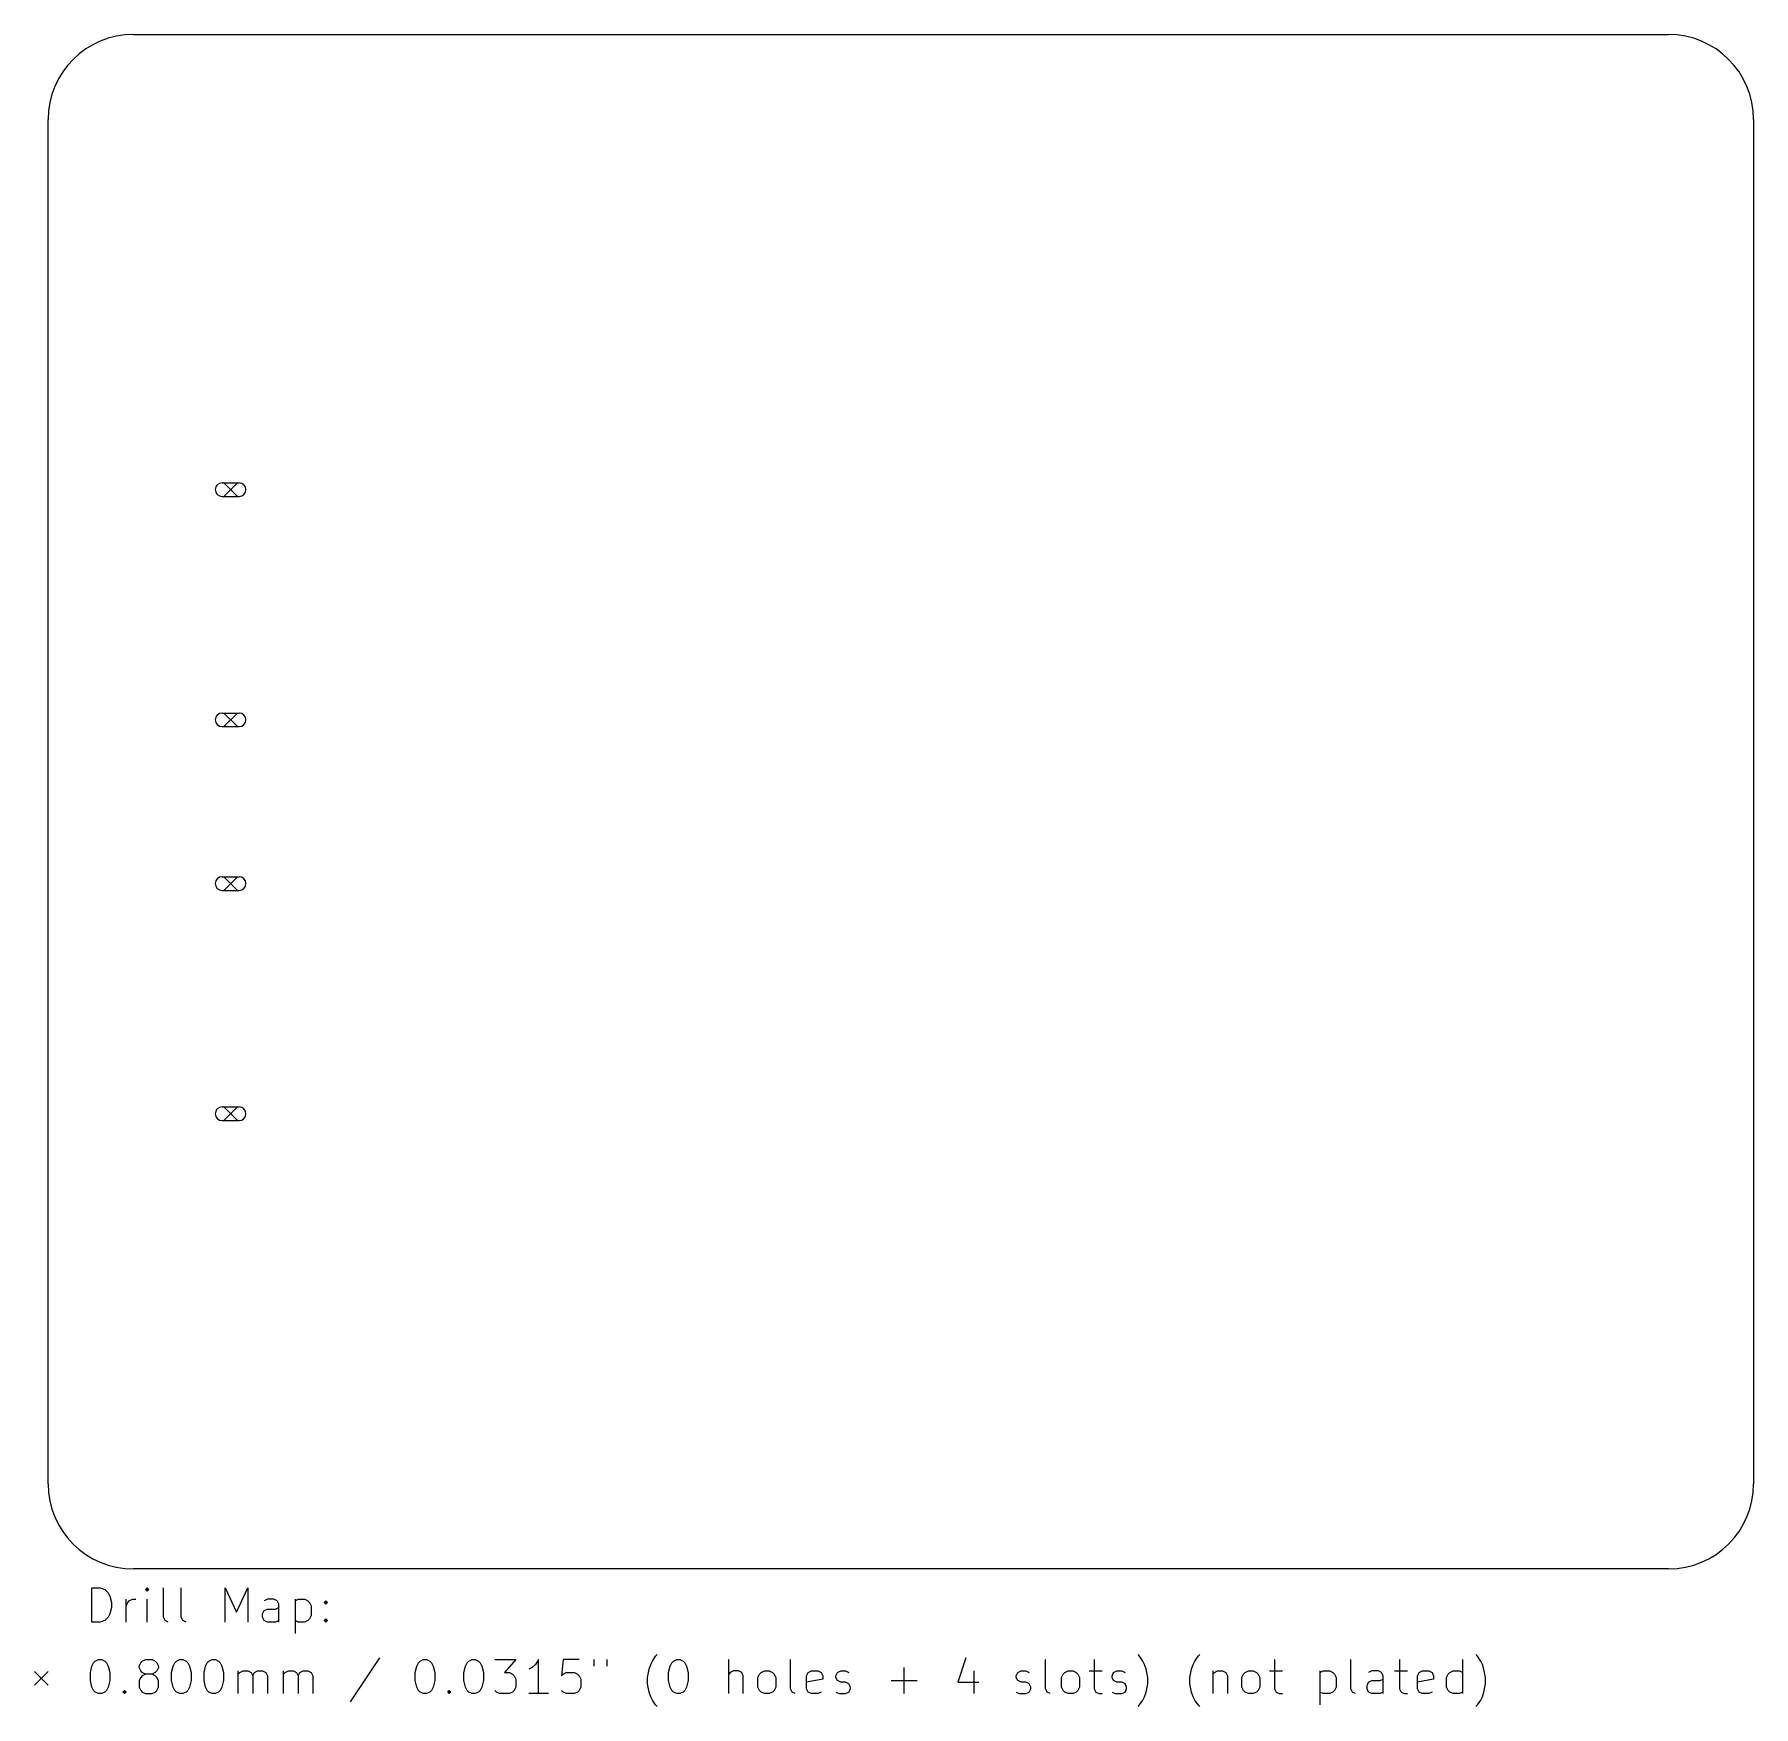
# Model space of a CAD drawing. Extents: x -1 to 100, y -8 to 90.
import ezdxf

# ---------------------------------------------------------------- set-up
doc = ezdxf.new("R2010")
doc.units = 0
doc.layers.add('BLACK', color=7, linetype='CONTINUOUS')

msp = doc.modelspace()

# ---------------------------------------------------------------- linework, layer by layer
at = {"layer": 'BLACK', "linetype": 'CONTINUOUS'}
for p, q in [((5, 90), (95, 90)), ((0, 5), (0, 85)), ((100, 85), (100, 5)), ((10.2, 63.7), (11.2, 63.7)), ((10.3, 63.7), (11.1, 62.9)), ((11.1, 63.7), (10.3, 62.9)), ((10.2, 62.9), (11.2, 62.9)), ((10.2, 50.2), (11.2, 50.2)), ((10.2, 49.4), (11.2, 49.4)), ((10.3, 50.2), (11.1, 49.4)), ((11.1, 50.2), (10.3, 49.4)), ((10.2, 40.6), (11.2, 40.6)), ((10.3, 40.6), (11.1, 39.8)), ((11.1, 40.6), (10.3, 39.8)), ((10.2, 39.8), (11.2, 39.8)), ((10.2, 27.1), (11.2, 27.1)), ((10.2, 26.3), (11.2, 26.3)), ((10.3, 27.1), (11.1, 26.3)), ((11.1, 27.1), (10.3, 26.3)), ((95, 0), (5, 0)), ((2.57119, -3.10976), (2.57119, -1.10976)), ((2.57119, -1.10976), (3.04738, -1.10976)), ((3.04738, -1.10976), (3.33309, -1.205)), ((3.33309, -1.205), (3.52357, -1.39548)), ((3.52357, -1.39548), (3.61881, -1.58595)), ((3.61881, -1.58595), (3.71405, -1.9669)), ((3.71405, -1.9669), (3.71405, -2.25262)), ((4.57119, -3.10976), (4.57119, -1.77643)), ((4.57119, -2.15738), (4.66643, -1.9669)), ((4.66643, -1.9669), (4.76167, -1.87167)), ((4.76167, -1.87167), (4.95214, -1.77643)), ((4.95214, -1.77643), (5.14262, -1.77643)), ((5.80929, -1.10976), (5.71405, -1.205)), ((5.71405, -1.205), (5.80929, -1.30024)), ((5.90452, -1.205), (5.80929, -1.10976)), ((5.80929, -1.10976), (5.80929, -1.30024)), ((5.80929, -1.30024), (5.90452, -1.205)), ((5.80929, -3.10976), (5.80929, -1.77643)), ((6.76167, -2.82405), (6.76167, -1.10976)), ((7.80929, -2.82405), (7.80929, -1.10976)), ((10.3807, -3.10976), (10.3807, -1.10976)), ((10.3807, -1.10976), (11.0474, -2.53833)), ((11.0474, -2.53833), (11.714, -1.10976)), ((11.714, -1.10976), (11.714, -3.10976)), ((12.8569, -1.77643), (12.6664, -1.87167)), ((13.2379, -1.77643), (12.8569, -1.77643)), ((13.4283, -1.87167), (13.2379, -1.77643)), ((13.5236, -2.06214), (13.4283, -1.87167)), ((14.476, -1.77643), (14.476, -3.77643)), ((14.476, -1.87167), (14.6664, -1.77643)), ((14.6664, -1.77643), (15.0474, -1.77643)), ((15.0474, -1.77643), (15.2379, -1.87167)), ((15.2379, -1.87167), (15.3331, -1.9669)), ((15.3331, -1.9669), (15.4283, -2.15738)), ((16.1902, -1.9669), (16.2855, -1.87167)), ((16.2855, -2.06214), (16.1902, -1.9669)), ((16.2855, -1.87167), (16.3807, -1.9669)), ((16.2855, -1.87167), (16.2855, -2.06214)), ((16.3807, -1.9669), (16.2855, -2.06214)), ((3.33309, -3.01452), (3.04738, -3.10976)), ((3.52357, -2.82405), (3.33309, -3.01452)), ((3.61881, -2.63357), (3.52357, -2.82405)), ((3.71405, -2.25262), (3.61881, -2.63357)), ((6.8569, -3.01452), (6.76167, -2.82405)), ((7.04738, -3.10976), (6.8569, -3.01452)), ((7.90452, -3.01452), (7.80929, -2.82405)), ((8.095, -3.10976), (7.90452, -3.01452)), ((12.5712, -2.63357), (12.6664, -2.4431)), ((12.5712, -2.82405), (12.5712, -2.63357)), ((12.6664, -3.01452), (12.5712, -2.82405)), ((12.6664, -2.4431), (12.8569, -2.34786)), ((12.8569, -3.10976), (12.6664, -3.01452)), ((12.8569, -2.34786), (13.3331, -2.34786)), ((13.3331, -2.34786), (13.5236, -2.25262)), ((13.5236, -3.01452), (13.3331, -3.10976)), ((13.5236, -3.10976), (13.5236, -2.06214)), ((14.6664, -3.10976), (14.476, -3.01452)), ((15.2379, -3.01452), (15.0474, -3.10976)), ((15.3331, -2.91928), (15.2379, -3.01452)), ((15.4283, -2.72881), (15.3331, -2.91928)), ((15.4283, -2.15738), (15.4283, -2.72881)), ((16.1902, -3.01452), (16.2855, -2.91928)), ((16.2855, -3.10976), (16.1902, -3.01452)), ((16.2855, -2.91928), (16.3807, -3.01452)), ((16.2855, -2.91928), (16.2855, -3.10976)), ((16.3807, -3.01452), (16.2855, -3.10976)), ((3.04738, -3.10976), (2.57119, -3.10976)), ((13.3331, -3.10976), (12.8569, -3.10976)), ((15.0474, -3.10976), (14.6664, -3.10976)), ((35.6188, -5.11928), (35.714, -5.02405)), ((63.9998, -5.11928), (63.9045, -5.02405)), ((67.4283, -5.11928), (67.5236, -5.02405)), ((83.8093, -5.11928), (83.714, -5.02405)), ((-0.805, -6.005), (-0.005, -6.805)), ((-0.005, -6.005), (-0.805, -6.805)), ((2.47595, -6.07167), (2.57119, -5.69071)), ((2.57119, -5.69071), (2.66643, -5.50024)), ((2.66643, -5.50024), (2.76167, -5.405)), ((2.76167, -5.405), (2.95214, -5.30976)), ((2.95214, -5.30976), (3.14262, -5.30976)), ((3.14262, -5.30976), (3.33309, -5.405)), ((3.33309, -5.405), (3.42833, -5.50024)), ((3.42833, -5.50024), (3.52357, -5.69071)), ((3.52357, -5.69071), (3.61881, -6.07167)), ((5.3331, -5.69071), (5.42833, -5.50024)), ((5.3331, -5.78595), (5.3331, -5.69071)), ((5.42833, -5.97643), (5.3331, -5.78595)), ((5.42833, -5.50024), (5.52357, -5.405)), ((5.52357, -6.07167), (5.42833, -5.97643)), ((5.52357, -5.405), (5.71405, -5.30976)), ((5.71405, -5.30976), (6.095, -5.30976)), ((6.095, -5.30976), (6.28548, -5.405)), ((6.28548, -5.405), (6.38071, -5.50024)), ((6.38071, -5.97643), (6.28548, -6.07167)), ((6.38071, -5.50024), (6.47595, -5.69071)), ((6.47595, -5.78595), (6.38071, -5.97643)), ((6.47595, -5.69071), (6.47595, -5.78595)), ((7.23786, -6.07167), (7.33309, -5.69071)), ((7.33309, -5.69071), (7.42833, -5.50024)), ((7.42833, -5.50024), (7.52357, -5.405)), ((7.52357, -5.405), (7.71405, -5.30976)), ((7.71405, -5.30976), (7.90452, -5.30976)), ((7.90452, -5.30976), (8.095, -5.405)), ((8.095, -5.405), (8.19024, -5.50024)), ((8.19024, -5.50024), (8.28548, -5.69071)), ((8.28548, -5.69071), (8.38071, -6.07167)), ((9.14262, -6.07167), (9.23786, -5.69071)), ((9.23786, -5.69071), (9.3331, -5.50024)), ((9.3331, -5.50024), (9.42833, -5.405)), ((9.42833, -5.405), (9.61881, -5.30976)), ((9.61881, -5.30976), (9.80928, -5.30976)), ((9.80928, -5.30976), (9.99976, -5.405)), ((9.99976, -5.405), (10.095, -5.50024)), ((10.095, -5.50024), (10.1902, -5.69071)), ((10.1902, -5.69071), (10.2855, -6.07167)), ((11.1426, -7.30976), (11.1426, -5.97643)), ((11.2379, -6.07167), (11.4283, -5.97643)), ((11.4283, -5.97643), (11.714, -5.97643)), ((11.714, -5.97643), (11.9045, -6.07167)), ((12.095, -6.07167), (12.2855, -5.97643)), ((12.2855, -5.97643), (12.5712, -5.97643)), ((12.5712, -5.97643), (12.7617, -6.07167)), ((13.8093, -7.30976), (13.8093, -5.97643)), ((13.9045, -6.07167), (14.095, -5.97643)), ((14.095, -5.97643), (14.3807, -5.97643)), ((14.3807, -5.97643), (14.5712, -6.07167)), ((14.7617, -6.07167), (14.9521, -5.97643)), ((14.9521, -5.97643), (15.2379, -5.97643)), ((15.2379, -5.97643), (15.4283, -6.07167)), ((19.4283, -5.21452), (17.714, -7.78595)), ((21.5236, -6.07167), (21.6188, -5.69071)), ((21.6188, -5.69071), (21.714, -5.50024)), ((21.714, -5.50024), (21.8093, -5.405)), ((21.8093, -5.405), (21.9998, -5.30976)), ((21.9998, -5.30976), (22.1902, -5.30976)), ((22.1902, -5.30976), (22.3807, -5.405)), ((22.3807, -5.405), (22.476, -5.50024)), ((22.476, -5.50024), (22.5712, -5.69071)), ((22.5712, -5.69071), (22.6664, -6.07167)), ((24.3807, -6.07167), (24.476, -5.69071)), ((24.476, -5.69071), (24.5712, -5.50024)), ((24.5712, -5.50024), (24.6664, -5.405)), ((24.6664, -5.405), (24.8569, -5.30976)), ((24.8569, -5.30976), (25.0474, -5.30976)), ((25.0474, -5.30976), (25.2379, -5.405)), ((25.2379, -5.405), (25.3331, -5.50024)), ((25.3331, -5.50024), (25.4283, -5.69071)), ((25.4283, -5.69071), (25.5236, -6.07167)), ((26.1902, -5.30976), (27.4283, -5.30976)), ((27.4283, -5.30976), (26.7617, -6.07167)), ((28.3807, -5.78595), (28.1902, -5.88119)), ((28.5712, -5.59548), (28.3807, -5.78595)), ((28.7617, -5.30976), (28.5712, -5.59548)), ((28.7617, -7.30976), (28.7617, -5.30976)), ((30.1902, -5.30976), (30.095, -6.26214)), ((31.1426, -5.30976), (30.1902, -5.30976)), ((31.9998, -5.30976), (31.9998, -5.69071)), ((32.7617, -5.30976), (32.7617, -5.69071)), ((35.1426, -6.35738), (35.2379, -5.88119)), ((35.2379, -5.88119), (35.3331, -5.59548)), ((35.3331, -5.59548), (35.4283, -5.405)), ((35.4283, -5.405), (35.6188, -5.11928)), ((36.3807, -6.07167), (36.476, -5.69071)), ((36.476, -5.69071), (36.5712, -5.50024)), ((36.5712, -5.50024), (36.6664, -5.405)), ((36.6664, -5.405), (36.8569, -5.30976)), ((36.8569, -5.30976), (37.0474, -5.30976)), ((37.0474, -5.30976), (37.2379, -5.405)), ((37.2379, -5.405), (37.3331, -5.50024)), ((37.3331, -5.50024), (37.4283, -5.69071)), ((37.4283, -5.69071), (37.5236, -6.07167)), ((39.9045, -7.30976), (39.9045, -5.30976)), ((40.1902, -5.97643), (39.9998, -6.07167)), ((40.476, -5.97643), (40.1902, -5.97643)), ((40.6664, -6.07167), (40.476, -5.97643)), ((41.8093, -6.07167), (41.9998, -5.97643)), ((41.9998, -5.97643), (42.2855, -5.97643)), ((42.2855, -5.97643), (42.476, -6.07167)), ((43.5236, -7.02405), (43.5236, -5.30976)), ((44.5712, -6.07167), (44.7617, -5.97643)), ((44.7617, -5.97643), (45.1426, -5.97643)), ((45.1426, -5.97643), (45.3331, -6.07167)), ((46.2855, -6.07167), (46.476, -5.97643)), ((46.476, -5.97643), (46.7617, -5.97643)), ((46.7617, -5.97643), (46.9521, -6.07167)), ((50.1902, -7.30976), (50.1902, -5.78595)), ((53.8093, -5.21452), (53.3331, -6.64309)), ((54.2855, -5.97643), (54.2855, -7.30976)), ((56.8569, -6.07167), (57.0474, -5.97643)), ((57.0474, -5.97643), (57.3331, -5.97643)), ((57.3331, -5.97643), (57.5236, -6.07167)), ((58.476, -7.02405), (58.476, -5.30976)), ((59.6188, -6.07167), (59.8093, -5.97643)), ((59.8093, -5.97643), (60.095, -5.97643)), ((60.095, -5.97643), (60.2855, -6.07167)), ((61.0474, -5.97643), (61.8093, -5.97643)), ((61.3331, -5.30976), (61.3331, -7.02405)), ((62.476, -6.07167), (62.6664, -5.97643)), ((62.6664, -5.97643), (62.9521, -5.97643)), ((62.9521, -5.97643), (63.1426, -6.07167)), ((64.1902, -5.405), (63.9998, -5.11928)), ((64.2855, -5.59548), (64.1902, -5.405)), ((64.3807, -5.88119), (64.2855, -5.59548)), ((64.476, -6.35738), (64.3807, -5.88119)), ((66.9521, -6.35738), (67.0474, -5.88119)), ((67.0474, -5.88119), (67.1426, -5.59548)), ((67.1426, -5.59548), (67.2379, -5.405)), ((67.2379, -5.405), (67.4283, -5.11928)), ((68.2855, -5.97643), (68.2855, -7.30976)), ((68.3807, -6.07167), (68.5712, -5.97643)), ((68.5712, -5.97643), (68.8569, -5.97643)), ((68.8569, -5.97643), (69.0474, -6.07167)), ((70.1902, -6.07167), (70.3807, -5.97643)), ((70.3807, -5.97643), (70.6664, -5.97643)), ((70.6664, -5.97643), (70.8569, -6.07167)), ((71.6188, -5.97643), (72.3807, -5.97643)), ((71.9045, -5.30976), (71.9045, -7.02405)), ((74.5712, -5.97643), (74.5712, -7.97643)), ((74.5712, -6.07167), (74.7617, -5.97643)), ((74.7617, -5.97643), (75.1426, -5.97643)), ((75.1426, -5.97643), (75.3331, -6.07167)), ((76.3807, -7.02405), (76.3807, -5.30976)), ((77.6188, -5.97643), (77.4283, -6.07167)), ((77.9998, -5.97643), (77.6188, -5.97643)), ((78.1902, -6.07167), (77.9998, -5.97643)), ((78.9521, -5.97643), (79.714, -5.97643)), ((79.2379, -5.30976), (79.2379, -7.02405)), ((80.3807, -6.07167), (80.5712, -5.97643)), ((80.5712, -5.97643), (80.9521, -5.97643)), ((80.9521, -5.97643), (81.1426, -6.07167)), ((82.1902, -6.07167), (82.3807, -5.97643)), ((82.3807, -5.97643), (82.7617, -5.97643)), ((82.7617, -5.97643), (82.9521, -6.07167)), ((82.9521, -7.30976), (82.9521, -5.30976)), ((83.9998, -5.405), (83.8093, -5.11928)), ((84.095, -5.59548), (83.9998, -5.405)), ((84.1902, -5.88119), (84.095, -5.59548)), ((84.2855, -6.35738), (84.1902, -5.88119)), ((2.47595, -6.54786), (2.47595, -6.07167)), ((2.57119, -6.92881), (2.47595, -6.54786)), ((2.66643, -7.11928), (2.57119, -6.92881)), ((3.52357, -6.92881), (3.42833, -7.11928)), ((3.61881, -6.54786), (3.52357, -6.92881)), ((3.61881, -6.07167), (3.61881, -6.54786)), ((5.42833, -6.35738), (5.3331, -6.54786)), ((5.3331, -6.54786), (5.3331, -6.92881)), ((5.3331, -6.92881), (5.42833, -7.11928)), ((5.52357, -6.26214), (5.42833, -6.35738)), ((5.71405, -6.1669), (5.52357, -6.07167)), ((5.71405, -6.1669), (5.52357, -6.26214)), ((6.095, -6.1669), (5.71405, -6.1669)), ((6.28548, -6.07167), (6.095, -6.1669)), ((6.28548, -6.26214), (6.095, -6.1669)), ((6.38071, -6.35738), (6.28548, -6.26214)), ((6.47595, -6.54786), (6.38071, -6.35738)), ((6.38071, -7.11928), (6.47595, -6.92881)), ((6.47595, -6.92881), (6.47595, -6.54786)), ((7.23786, -6.54786), (7.23786, -6.07167)), ((7.33309, -6.92881), (7.23786, -6.54786)), ((7.42833, -7.11928), (7.33309, -6.92881)), ((8.28548, -6.92881), (8.19024, -7.11928)), ((8.38071, -6.54786), (8.28548, -6.92881)), ((8.38071, -6.07167), (8.38071, -6.54786)), ((9.14262, -6.54786), (9.14262, -6.07167)), ((9.23786, -6.92881), (9.14262, -6.54786)), ((9.3331, -7.11928), (9.23786, -6.92881)), ((10.1902, -6.92881), (10.095, -7.11928)), ((10.2855, -6.54786), (10.1902, -6.92881)), ((10.2855, -6.07167), (10.2855, -6.54786)), ((11.1426, -6.1669), (11.2379, -6.07167)), ((11.9045, -6.07167), (11.9998, -6.26214)), ((11.9998, -6.26214), (12.095, -6.07167)), ((11.9998, -6.26214), (11.9998, -7.30976)), ((12.7617, -6.07167), (12.8569, -6.26214)), ((12.8569, -6.26214), (12.8569, -7.30976)), ((13.8093, -6.1669), (13.9045, -6.07167)), ((14.5712, -6.07167), (14.6664, -6.26214)), ((14.6664, -6.26214), (14.7617, -6.07167)), ((14.6664, -6.26214), (14.6664, -7.30976)), ((15.4283, -6.07167), (15.5236, -6.26214)), ((15.5236, -6.26214), (15.5236, -7.30976)), ((21.5236, -6.54786), (21.5236, -6.07167)), ((21.6188, -6.92881), (21.5236, -6.54786)), ((21.714, -7.11928), (21.6188, -6.92881)), ((22.5712, -6.92881), (22.476, -7.11928)), ((22.6664, -6.54786), (22.5712, -6.92881)), ((22.6664, -6.07167), (22.6664, -6.54786)), ((24.3807, -6.54786), (24.3807, -6.07167)), ((24.476, -6.92881), (24.3807, -6.54786)), ((24.5712, -7.11928), (24.476, -6.92881)), ((25.4283, -6.92881), (25.3331, -7.11928)), ((25.5236, -6.54786), (25.4283, -6.92881)), ((25.5236, -6.07167), (25.5236, -6.54786)), ((26.7617, -6.07167), (27.0474, -6.07167)), ((27.0474, -6.07167), (27.2379, -6.1669)), ((27.2379, -6.1669), (27.3331, -6.26214)), ((27.3331, -6.26214), (27.4283, -6.45262)), ((27.4283, -6.92881), (27.3331, -7.11928)), ((27.4283, -6.45262), (27.4283, -6.92881)), ((30.095, -6.26214), (30.1902, -6.1669)), ((30.1902, -6.1669), (30.3807, -6.07167)), ((30.3807, -6.07167), (30.8569, -6.07167)), ((30.8569, -6.07167), (31.0474, -6.1669)), ((31.0474, -6.1669), (31.1426, -6.26214)), ((31.1426, -6.26214), (31.2379, -6.45262)), ((31.2379, -6.92881), (31.1426, -7.11928)), ((31.2379, -6.45262), (31.2379, -6.92881)), ((35.1426, -6.73833), (35.1426, -6.35738)), ((35.2379, -7.21452), (35.1426, -6.73833)), ((36.3807, -6.54786), (36.3807, -6.07167)), ((36.476, -6.92881), (36.3807, -6.54786)), ((36.5712, -7.11928), (36.476, -6.92881)), ((37.4283, -6.92881), (37.3331, -7.11928)), ((37.5236, -6.54786), (37.4283, -6.92881)), ((37.5236, -6.07167), (37.5236, -6.54786)), ((39.9998, -6.07167), (39.9045, -6.1669)), ((40.7617, -6.26214), (40.6664, -6.07167)), ((40.7617, -7.30976), (40.7617, -6.26214)), ((41.6188, -6.35738), (41.714, -6.1669)), ((41.6188, -6.92881), (41.6188, -6.35738)), ((41.714, -7.11928), (41.6188, -6.92881)), ((41.714, -6.1669), (41.8093, -6.07167)), ((42.476, -6.07167), (42.5712, -6.1669)), ((42.5712, -6.1669), (42.6664, -6.35738)), ((42.6664, -6.92881), (42.5712, -7.11928)), ((42.6664, -6.35738), (42.6664, -6.92881)), ((43.6188, -7.21452), (43.5236, -7.02405)), ((44.476, -6.26214), (44.5712, -6.07167)), ((44.476, -7.02405), (44.476, -6.26214)), ((45.4283, -6.45262), (44.476, -6.64309)), ((44.5712, -7.21452), (44.476, -7.02405)), ((45.3331, -6.07167), (45.4283, -6.26214)), ((45.4283, -6.26214), (45.4283, -6.45262)), ((46.1902, -6.26214), (46.2855, -6.07167)), ((46.1902, -6.35738), (46.1902, -6.26214)), ((46.2855, -6.54786), (46.1902, -6.35738)), ((46.476, -6.64309), (46.2855, -6.54786)), ((46.7617, -6.64309), (46.476, -6.64309)), ((46.9521, -6.73833), (46.7617, -6.64309)), ((47.0474, -6.92881), (46.9521, -6.73833)), ((46.9521, -7.21452), (47.0474, -7.02405)), ((47.0474, -7.02405), (47.0474, -6.92881)), ((49.4283, -6.54786), (50.9521, -6.54786)), ((53.3331, -6.64309), (54.5712, -6.64309)), ((56.7617, -6.26214), (56.8569, -6.07167)), ((56.7617, -6.35738), (56.7617, -6.26214)), ((56.8569, -6.54786), (56.7617, -6.35738)), ((57.0474, -6.64309), (56.8569, -6.54786)), ((57.3331, -6.64309), (57.0474, -6.64309)), ((57.5236, -6.73833), (57.3331, -6.64309)), ((57.6188, -6.92881), (57.5236, -6.73833)), ((57.5236, -7.21452), (57.6188, -7.02405)), ((57.6188, -7.02405), (57.6188, -6.92881)), ((58.5712, -7.21452), (58.476, -7.02405)), ((59.4283, -6.35738), (59.5236, -6.1669)), ((59.4283, -6.92881), (59.4283, -6.35738)), ((59.5236, -7.11928), (59.4283, -6.92881)), ((59.5236, -6.1669), (59.6188, -6.07167)), ((60.2855, -6.07167), (60.3807, -6.1669)), ((60.3807, -6.1669), (60.476, -6.35738)), ((60.476, -6.92881), (60.3807, -7.11928)), ((60.476, -6.35738), (60.476, -6.92881)), ((61.3331, -7.02405), (61.4283, -7.21452)), ((62.3807, -6.26214), (62.476, -6.07167)), ((62.3807, -6.35738), (62.3807, -6.26214)), ((62.476, -6.54786), (62.3807, -6.35738)), ((62.6664, -6.64309), (62.476, -6.54786)), ((62.9521, -6.64309), (62.6664, -6.64309)), ((63.1426, -6.73833), (62.9521, -6.64309)), ((63.2379, -6.92881), (63.1426, -6.73833)), ((63.1426, -7.21452), (63.2379, -7.02405)), ((63.2379, -7.02405), (63.2379, -6.92881)), ((64.3807, -7.21452), (64.476, -6.73833)), ((64.476, -6.73833), (64.476, -6.35738)), ((66.9521, -6.73833), (66.9521, -6.35738)), ((67.0474, -7.21452), (66.9521, -6.73833)), ((68.2855, -6.1669), (68.3807, -6.07167)), ((69.0474, -6.07167), (69.1426, -6.26214)), ((69.1426, -6.26214), (69.1426, -7.30976)), ((69.9998, -6.35738), (70.095, -6.1669)), ((69.9998, -6.92881), (69.9998, -6.35738)), ((70.095, -7.11928), (69.9998, -6.92881)), ((70.095, -6.1669), (70.1902, -6.07167)), ((70.8569, -6.07167), (70.9521, -6.1669)), ((70.9521, -6.1669), (71.0474, -6.35738)), ((71.0474, -6.92881), (70.9521, -7.11928)), ((71.0474, -6.35738), (71.0474, -6.92881)), ((71.9045, -7.02405), (71.9998, -7.21452)), ((75.3331, -6.07167), (75.4283, -6.1669)), ((75.4283, -6.1669), (75.5236, -6.35738)), ((75.5236, -6.92881), (75.4283, -7.11928)), ((75.5236, -6.35738), (75.5236, -6.92881)), ((76.476, -7.21452), (76.3807, -7.02405)), ((77.3331, -6.83357), (77.4283, -6.64309)), ((77.3331, -7.02405), (77.3331, -6.83357)), ((77.4283, -7.21452), (77.3331, -7.02405)), ((77.4283, -6.64309), (77.6188, -6.54786)), ((77.6188, -6.54786), (78.095, -6.54786)), ((78.095, -6.54786), (78.2855, -6.45262)), ((78.2855, -6.26214), (78.1902, -6.07167)), ((78.2855, -7.30976), (78.2855, -6.26214)), ((79.2379, -7.02405), (79.3331, -7.21452)), ((80.2855, -6.26214), (80.3807, -6.07167)), ((80.2855, -7.02405), (80.2855, -6.26214)), ((81.2379, -6.45262), (80.2855, -6.64309)), ((80.3807, -7.21452), (80.2855, -7.02405)), ((81.1426, -6.07167), (81.2379, -6.26214)), ((81.2379, -6.26214), (81.2379, -6.45262)), ((81.9998, -6.35738), (82.095, -6.1669)), ((81.9998, -6.92881), (81.9998, -6.35738)), ((82.095, -7.11928), (81.9998, -6.92881)), ((82.095, -6.1669), (82.1902, -6.07167)), ((84.1902, -7.21452), (84.2855, -6.73833)), ((84.2855, -6.73833), (84.2855, -6.35738)), ((2.76167, -7.21452), (2.66643, -7.11928)), ((2.95214, -7.30976), (2.76167, -7.21452)), ((3.14262, -7.30976), (2.95214, -7.30976)), ((3.33309, -7.21452), (3.14262, -7.30976)), ((3.42833, -7.11928), (3.33309, -7.21452)), ((4.38071, -7.21452), (4.47595, -7.11928)), ((4.47595, -7.30976), (4.38071, -7.21452)), ((4.47595, -7.11928), (4.57119, -7.21452)), ((4.47595, -7.11928), (4.47595, -7.30976)), ((4.57119, -7.21452), (4.47595, -7.30976)), ((5.42833, -7.11928), (5.52357, -7.21452)), ((5.52357, -7.21452), (5.71405, -7.30976)), ((5.71405, -7.30976), (6.095, -7.30976)), ((6.095, -7.30976), (6.28548, -7.21452)), ((6.28548, -7.21452), (6.38071, -7.11928)), ((7.52357, -7.21452), (7.42833, -7.11928)), ((7.71405, -7.30976), (7.52357, -7.21452)), ((7.90452, -7.30976), (7.71405, -7.30976)), ((8.095, -7.21452), (7.90452, -7.30976)), ((8.19024, -7.11928), (8.095, -7.21452)), ((9.42833, -7.21452), (9.3331, -7.11928)), ((9.61881, -7.30976), (9.42833, -7.21452)), ((9.80928, -7.30976), (9.61881, -7.30976)), ((9.99976, -7.21452), (9.80928, -7.30976)), ((10.095, -7.11928), (9.99976, -7.21452)), ((21.8093, -7.21452), (21.714, -7.11928)), ((21.9998, -7.30976), (21.8093, -7.21452)), ((22.1902, -7.30976), (21.9998, -7.30976)), ((22.3807, -7.21452), (22.1902, -7.30976)), ((22.476, -7.11928), (22.3807, -7.21452)), ((23.4283, -7.21452), (23.5236, -7.11928)), ((23.5236, -7.30976), (23.4283, -7.21452)), ((23.5236, -7.11928), (23.6188, -7.21452)), ((23.5236, -7.11928), (23.5236, -7.30976)), ((23.6188, -7.21452), (23.5236, -7.30976)), ((24.6664, -7.21452), (24.5712, -7.11928)), ((24.8569, -7.30976), (24.6664, -7.21452)), ((25.0474, -7.30976), (24.8569, -7.30976)), ((25.2379, -7.21452), (25.0474, -7.30976)), ((25.3331, -7.11928), (25.2379, -7.21452)), ((26.2855, -7.21452), (26.1902, -7.11928)), ((26.476, -7.30976), (26.2855, -7.21452)), ((27.0474, -7.30976), (26.476, -7.30976)), ((27.2379, -7.21452), (27.0474, -7.30976)), ((27.3331, -7.11928), (27.2379, -7.21452)), ((29.3331, -7.30976), (28.1902, -7.30976)), ((30.1902, -7.21452), (30.095, -7.11928)), ((30.3807, -7.30976), (30.1902, -7.21452)), ((30.8569, -7.30976), (30.3807, -7.30976)), ((31.0474, -7.21452), (30.8569, -7.30976)), ((31.1426, -7.11928), (31.0474, -7.21452)), ((35.3331, -7.50024), (35.2379, -7.21452)), ((35.4283, -7.69071), (35.3331, -7.50024)), ((35.6188, -7.97643), (35.4283, -7.69071)), ((35.714, -8.07167), (35.6188, -7.97643)), ((36.6664, -7.21452), (36.5712, -7.11928)), ((36.8569, -7.30976), (36.6664, -7.21452)), ((37.0474, -7.30976), (36.8569, -7.30976)), ((37.2379, -7.21452), (37.0474, -7.30976)), ((37.3331, -7.11928), (37.2379, -7.21452)), ((41.8093, -7.21452), (41.714, -7.11928)), ((41.9998, -7.30976), (41.8093, -7.21452)), ((42.2855, -7.30976), (41.9998, -7.30976)), ((42.476, -7.21452), (42.2855, -7.30976)), ((42.5712, -7.11928), (42.476, -7.21452)), ((43.8093, -7.30976), (43.6188, -7.21452)), ((44.7617, -7.30976), (44.5712, -7.21452)), ((45.1426, -7.30976), (44.7617, -7.30976)), ((45.3331, -7.21452), (45.1426, -7.30976)), ((46.1902, -7.21452), (46.3807, -7.30976)), ((46.3807, -7.30976), (46.7617, -7.30976)), ((46.7617, -7.30976), (46.9521, -7.21452)), ((56.7617, -7.21452), (56.9521, -7.30976)), ((56.9521, -7.30976), (57.3331, -7.30976)), ((57.3331, -7.30976), (57.5236, -7.21452)), ((58.7617, -7.30976), (58.5712, -7.21452)), ((59.6188, -7.21452), (59.5236, -7.11928)), ((59.8093, -7.30976), (59.6188, -7.21452)), ((60.095, -7.30976), (59.8093, -7.30976)), ((60.2855, -7.21452), (60.095, -7.30976)), ((60.3807, -7.11928), (60.2855, -7.21452)), ((61.4283, -7.21452), (61.6188, -7.30976)), ((61.6188, -7.30976), (61.8093, -7.30976)), ((62.3807, -7.21452), (62.5712, -7.30976)), ((62.5712, -7.30976), (62.9521, -7.30976)), ((62.9521, -7.30976), (63.1426, -7.21452)), ((63.9045, -8.07167), (63.9998, -7.97643)), ((63.9998, -7.97643), (64.1902, -7.69071)), ((64.1902, -7.69071), (64.2855, -7.50024)), ((64.2855, -7.50024), (64.3807, -7.21452)), ((67.1426, -7.50024), (67.0474, -7.21452)), ((67.2379, -7.69071), (67.1426, -7.50024)), ((67.4283, -7.97643), (67.2379, -7.69071)), ((67.5236, -8.07167), (67.4283, -7.97643)), ((70.1902, -7.21452), (70.095, -7.11928)), ((70.3807, -7.30976), (70.1902, -7.21452)), ((70.6664, -7.30976), (70.3807, -7.30976)), ((70.8569, -7.21452), (70.6664, -7.30976)), ((70.9521, -7.11928), (70.8569, -7.21452)), ((71.9998, -7.21452), (72.1902, -7.30976)), ((72.1902, -7.30976), (72.3807, -7.30976)), ((74.7617, -7.30976), (74.5712, -7.21452)), ((75.1426, -7.30976), (74.7617, -7.30976)), ((75.3331, -7.21452), (75.1426, -7.30976)), ((75.4283, -7.11928), (75.3331, -7.21452)), ((76.6664, -7.30976), (76.476, -7.21452)), ((77.6188, -7.30976), (77.4283, -7.21452)), ((78.095, -7.30976), (77.6188, -7.30976)), ((78.2855, -7.21452), (78.095, -7.30976)), ((79.3331, -7.21452), (79.5236, -7.30976)), ((79.5236, -7.30976), (79.714, -7.30976)), ((80.5712, -7.30976), (80.3807, -7.21452)), ((80.9521, -7.30976), (80.5712, -7.30976)), ((81.1426, -7.21452), (80.9521, -7.30976)), ((82.1902, -7.21452), (82.095, -7.11928)), ((82.3807, -7.30976), (82.1902, -7.21452)), ((82.7617, -7.30976), (82.3807, -7.30976)), ((82.9521, -7.21452), (82.7617, -7.30976)), ((83.714, -8.07167), (83.8093, -7.97643)), ((83.8093, -7.97643), (83.9998, -7.69071)), ((83.9998, -7.69071), (84.095, -7.50024)), ((84.095, -7.50024), (84.1902, -7.21452))]:
    msp.add_line(p, q, dxfattribs=at)
at = {"layer": 'BLACK'}
for centre, radius, start, end in [((5, 85), 5, 90, 180), ((95, 85), 5, 0, 90), ((10.2, 63.3), 0.4, 90, 270), ((11.2, 63.3), 0.4, 270, 450), ((10.2, 49.8), 0.4, 90, 270), ((11.2, 49.8), 0.4, 270, 450), ((10.2, 40.2), 0.4, 90, 270), ((11.2, 40.2), 0.4, 270, 450), ((10.2, 26.7), 0.4, 90, 270), ((11.2, 26.7), 0.4, 270, 450), ((5, 5), 5, -180, -90), ((95, 5), 5, -90, 0)]:
    msp.add_arc(centre, radius, start, end, dxfattribs=at)

doc.saveas('drawing.dxf')
